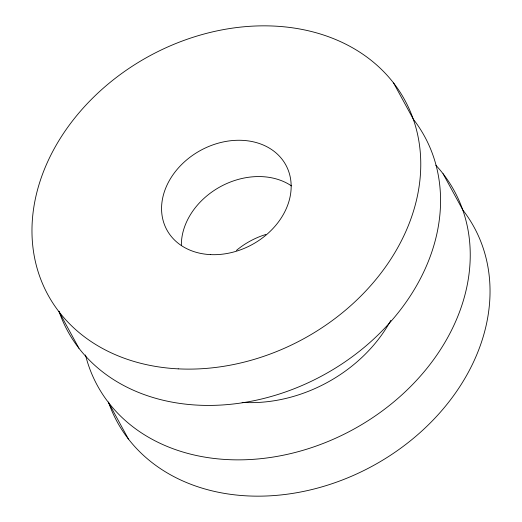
<?xml version="1.0" encoding="UTF-8"?>
<svg xmlns="http://www.w3.org/2000/svg" width="522" height="522" viewBox="0 0 522 522"><rect width="100%" height="100%" fill="white"/><g stroke="black" fill="none" stroke-linecap="round" stroke-linejoin="round"><path stroke-width="0.78" d="M393.595 82.998L413.385 119.297A203.267 161.05 -28.6 0 1 322.629 375.514A203.267 161.05 -28.6 0 1 58.973 311.256M443.067 173.741L462.857 210.04A203.267 161.05 -28.6 0 1 372.101 466.257A203.267 161.05 -28.6 0 1 108.445 401.999M59.143 311.96L78.933 348.259M108.615 402.703L128.405 439.002M181.362 245.51A67.756 53.681 -28.6 0 1 220.669 186.53A67.756 53.681 -28.6 0 1 291.446 185.884M390.828 320.351A135.511 107.362 -28.6 0 1 242.123 402.384M236.414 250.423A67.756 53.681 -28.6 0 1 265.874 234.463M435.844 165.213A203.267 161.05 -28.6 0 1 352.311 429.958A203.267 161.05 -28.6 0 1 85.484 354.98M210.32 254.605A67.756 53.681 -28.6 0 0 288.764 171.653A67.756 53.681 -28.6 0 0 180.018 166.179A67.756 53.681 -28.6 0 0 210.32 254.605M178.23 368.858A203.267 161.05 -28.6 0 0 413.554 120.001A203.267 161.05 -28.6 0 0 87.324 103.578A203.267 161.05 -28.6 0 0 178.23 368.858"/></g></svg>
